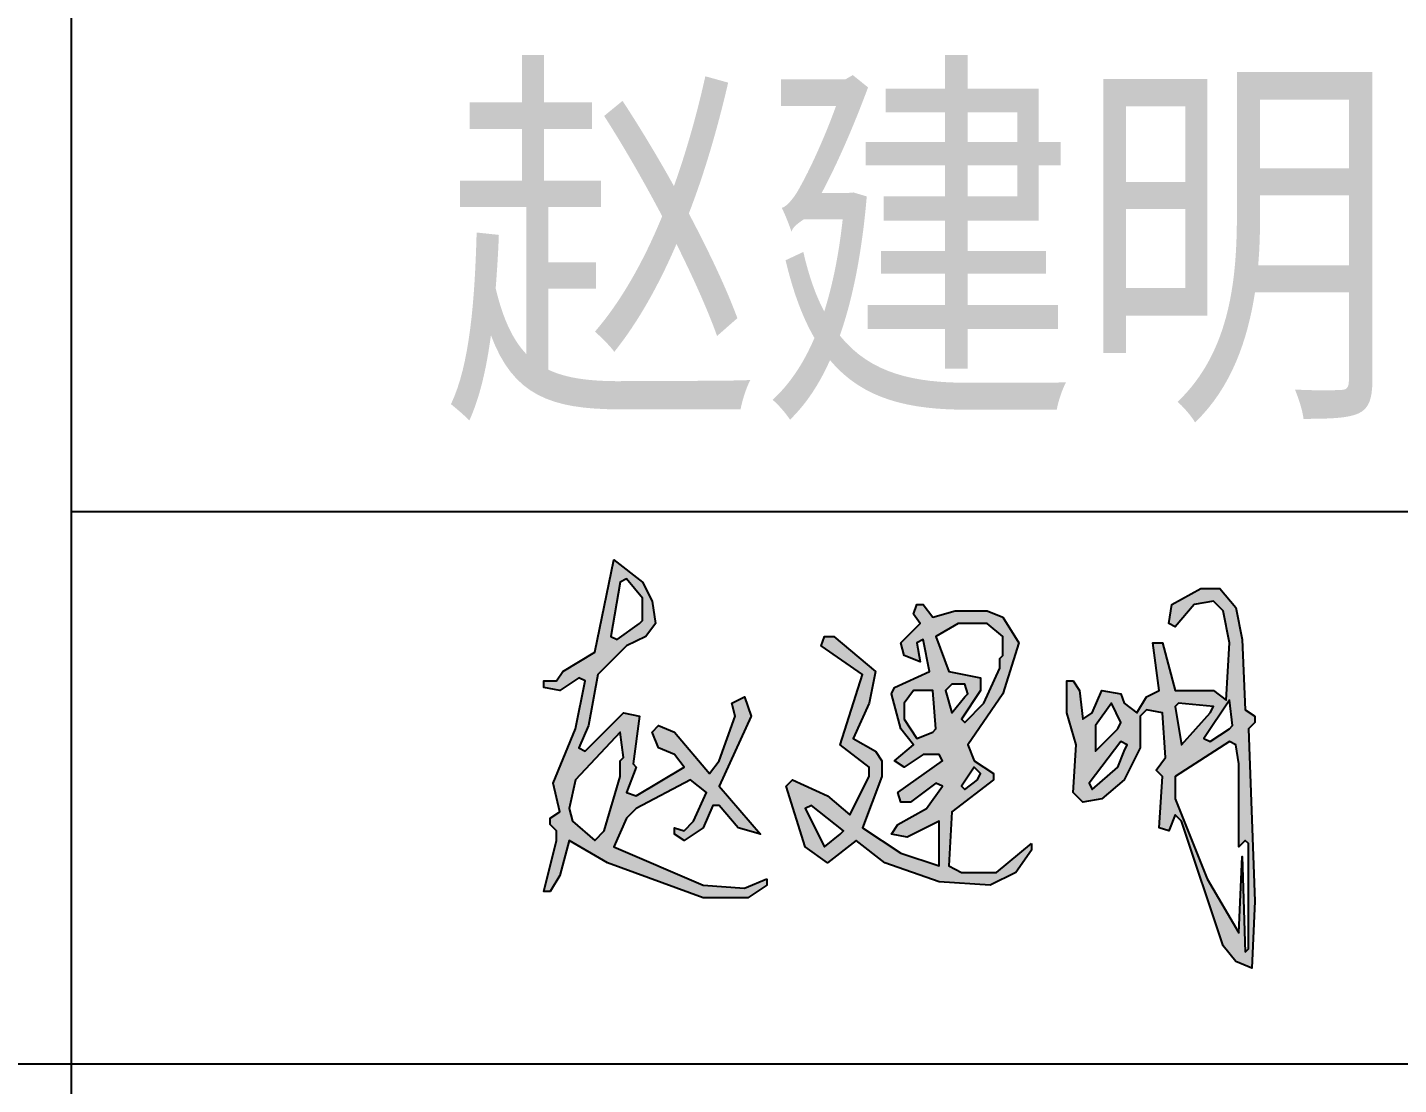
# Model space of a CAD drawing. Extents: x -266287 to 275962, y -324567 to 363765.
# Drawn here: x -160294 to -159468, y 144147 to 144783 of the extents above; entities that cross this region are included whole.
import ezdxf
from ezdxf.enums import TextEntityAlignment as Align

# ---------------------------------------------------------------- set-up
doc = ezdxf.new("R2010")
doc.units = 0
doc.header["$LTSCALE"] = 1000
doc.linetypes.add('LENGSHUI', pattern=[22, 20, -1, 0, -1])
doc.layers.get('0').update_dxf_attribs({"linetype": 'CONTINUOUS'})
doc.layers.add('00签名', color=7, linetype='LENGSHUI')
doc.layers.add('PUB_TITLE', color=4, linetype='CONTINUOUS')
doc.styles.add('-黑体', font='simhei.ttf', dxfattribs={"width": 0.8})

msp = doc.modelspace()

# ---------------------------------------------------------------- hatches: boundary and pattern name
at = {"layer": '00签名', "linetype": 'Continuous'}
h = msp.add_hatch(color=256, dxfattribs=at)
h.paths.add_polyline_path([(-159933.09977, 144410.84605), (-159921.57977, 144416.60605), (-159915.82034, 144424.28644), (-159917.74015, 144437.72624), (-159923.50015, 144449.24624), (-159940.78015, 144462.68605), (-159952.30015, 144407.00644), (-159971.49996, 144395.48644), (-159975.34015, 144389.72644), (-159983.01996, 144389.72644), (-159983.01996, 144385.88624), (-159973.41977, 144383.96644), (-159961.89977, 144391.64624), (-159958.06015, 144389.72644), (-159963.82015, 144360.92644), (-159977.25996, 144328.28624), (-159973.41977, 144311.00624), (-159979.18034, 144307.16605), (-159979.18034, 144303.32644), (-159975.34015, 144299.48624), (-159975.34015, 144293.72624), (-159983.01996, 144263.00644), (-159979.18034, 144263.00644), (-159973.41977, 144272.60605), (-159967.66034, 144293.72624), (-159944.61977, 144280.28644), (-159887.01977, 144259.16624), (-159860.14015, 144259.16624), (-159848.62015, 144266.84605), (-159848.62015, 144270.68624), (-159862.05996, 144264.92624), (-159887.01977, 144266.84605), (-159940.78015, 144289.88605), (-159933.09977, 144307.16605), (-159927.34034, 144312.92605), (-159894.70015, 144330.20605), (-159885.09996, 144322.52624), (-159892.78034, 144305.24624), (-159898.53977, 144299.48624), (-159904.30034, 144301.40605), (-159904.30034, 144297.56644), (-159898.53977, 144293.72624), (-159887.01977, 144301.40605), (-159881.26034, 144314.84644), (-159877.42015, 144314.84644), (-159865.90015, 144301.40605), (-159852.45977, 144297.56644), (-159877.42015, 144326.36644), (-159858.22034, 144368.60624), (-159862.05996, 144380.12624), (-159869.74034, 144376.28605), (-159867.81996, 144368.60624), (-159877.42015, 144341.72605), (-159883.18015, 144334.04624), (-159904.30034, 144359.00605), (-159913.89996, 144362.84624), (-159917.74015, 144359.00605), (-159913.89996, 144349.40644), (-159904.30034, 144345.56624), (-159898.53977, 144337.88644), (-159927.34034, 144320.60644), (-159933.09977, 144322.52624), (-159927.34034, 144337.88644), (-159929.26015, 144339.80624), (-159925.41996, 144368.60624), (-159935.02015, 144370.52605), (-159958.06015, 144347.48605), (-159961.89977, 144349.40644), (-159956.13977, 144362.84624), (-159950.37977, 144393.56605)])
h.paths.add_polyline_path([(-159942.69996, 144416.60605), (-159936.93996, 144449.24624), (-159933.09977, 144451.16605), (-159923.50015, 144439.64605), (-159923.50015, 144426.20624), (-159925.41996, 144424.28644), (-159938.85977, 144414.68624)], flags=16)
h.paths.add_polyline_path([(-159936.93996, 144359.00605), (-159935.02015, 144343.64644), (-159936.93996, 144341.72605), (-159936.93996, 144332.12644), (-159946.54015, 144299.48624), (-159952.30015, 144293.72624), (-159965.73996, 144305.24624), (-159967.66034, 144312.92605), (-159963.82015, 144330.20605)], flags=16)
h = msp.add_hatch(color=256, dxfattribs=at)
h.paths.add_polyline_path([(-159706.53996, 144428.12605), (-159716.14015, 144431.96624), (-159735.33996, 144431.96624), (-159748.78034, 144428.12605), (-159754.53977, 144435.80644), (-159758.37996, 144435.80644), (-159760.30034, 144430.04644), (-159756.46015, 144424.28644), (-159767.98015, 144412.76644), (-159766.05977, 144405.08605), (-159756.46015, 144401.24644), (-159758.37996, 144412.76644), (-159754.53977, 144414.68624), (-159750.70015, 144395.48644), (-159771.82034, 144385.88624), (-159773.74015, 144382.04605), (-159767.98015, 144360.92644), (-159760.30034, 144351.32624), (-159771.82034, 144341.72605), (-159766.05977, 144337.88644), (-159754.53977, 144345.56624), (-159744.94015, 144345.56624), (-159743.01977, 144341.72605), (-159769.89996, 144322.52624), (-159767.98015, 144316.76624), (-159762.22015, 144316.76624), (-159746.85996, 144328.28624), (-159743.01977, 144326.36644), (-159752.61996, 144312.92605), (-159769.89996, 144303.32644), (-159773.74015, 144297.56644), (-159764.13996, 144295.64605), (-159744.94015, 144305.24624), (-159744.94015, 144278.36605), (-159767.98015, 144286.04644), (-159791.02015, 144301.40605), (-159779.50015, 144332.12644), (-159779.50015, 144341.72605), (-159783.34034, 144347.48605), (-159796.78015, 144355.16644), (-159787.17996, 144376.28605), (-159783.34034, 144395.48644), (-159808.30015, 144416.60605), (-159814.06015, 144416.60605), (-159815.97996, 144410.84605), (-159791.02015, 144393.56605), (-159804.45996, 144351.32624), (-159787.17996, 144337.88644), (-159787.17996, 144332.12644), (-159798.69996, 144309.08644), (-159812.13977, 144320.60644), (-159833.25996, 144330.20605), (-159837.10015, 144326.36644), (-159825.58015, 144289.88605), (-159812.13977, 144280.28644), (-159794.85977, 144293.72624), (-159777.57977, 144280.28644), (-159744.94015, 144268.76644), (-159714.22034, 144266.84605), (-159698.86015, 144274.52644), (-159689.25996, 144287.96624), (-159689.25996, 144291.80644), (-159710.38015, 144274.52644), (-159731.49977, 144274.52644), (-159739.18015, 144278.36605), (-159737.26034, 144311.00624), (-159712.29996, 144330.20605), (-159712.29996, 144334.04624), (-159723.81996, 144341.72605), (-159727.66015, 144351.32624), (-159706.53996, 144382.04605), (-159696.93977, 144412.76644)])
h.paths.add_polyline_path([(-159746.85996, 144416.60605), (-159733.42015, 144424.28644), (-159716.14015, 144424.28644), (-159706.53996, 144416.60605), (-159706.53996, 144405.08605), (-159708.45977, 144403.16624), (-159708.45977, 144397.40624), (-159718.05996, 144376.28605), (-159729.57996, 144364.76605), (-159731.49977, 144366.68644), (-159719.97977, 144383.96644), (-159719.97977, 144391.64624), (-159739.18015, 144395.48644)], flags=16)
h.paths.add_polyline_path([(-159748.78034, 144383.96644), (-159746.85996, 144360.92644), (-159748.78034, 144359.00605), (-159758.37996, 144355.16644), (-159766.05977, 144366.68644), (-159766.05977, 144376.28605), (-159760.30034, 144383.96644)], flags=16)
h.paths.add_polyline_path([(-159737.26034, 144387.80605), (-159729.57996, 144387.80605), (-159727.66015, 144382.04605), (-159729.57996, 144380.12624), (-159737.26034, 144370.52605), (-159741.09996, 144383.96644)], flags=16)
h.paths.add_polyline_path([(-159723.81996, 144337.88644), (-159719.97977, 144334.04624), (-159721.90015, 144330.20605), (-159729.57996, 144324.44605), (-159731.49977, 144326.36644)], flags=16)
h.paths.add_polyline_path([(-159821.73996, 144314.84644), (-159802.54015, 144299.48624), (-159804.45996, 144297.56644), (-159814.06015, 144289.88605), (-159825.58015, 144312.92605)], flags=16)
h.paths.add_polyline_path([(-159610.53977, 144412.76644), (-159616.30034, 144412.76644), (-159612.46015, 144383.96644), (-159620.13996, 144380.12624), (-159625.89996, 144370.52605), (-159633.57977, 144376.28605), (-159635.50015, 144382.04605), (-159647.02015, 144383.96644), (-159652.78015, 144370.52605), (-159658.54015, 144366.68644), (-159660.45996, 144383.96644), (-159664.30015, 144389.72644), (-159668.13977, 144389.72644), (-159668.13977, 144370.52605), (-159662.37977, 144351.32624), (-159664.30015, 144322.52624), (-159658.54015, 144316.76624), (-159647.02015, 144318.68605), (-159633.57977, 144330.20605), (-159623.98015, 144349.40644), (-159623.98015, 144368.60624), (-159620.13996, 144372.44644), (-159610.53977, 144370.52605), (-159608.61996, 144343.64644), (-159614.37996, 144335.96605), (-159610.53977, 144332.12644), (-159612.46015, 144301.40605), (-159606.70015, 144299.48624), (-159602.85996, 144309.08644), (-159599.01977, 144305.24624), (-159574.05996, 144230.36624), (-159566.38015, 144220.76605), (-159556.77996, 144216.92644), (-159554.86015, 144257.24644), (-159558.70034, 144360.92644), (-159554.86015, 144364.76605), (-159554.86015, 144368.60624), (-159560.62015, 144372.44644), (-159562.53996, 144414.68624), (-159566.38015, 144433.88605), (-159575.97977, 144445.40605), (-159587.49977, 144445.40605), (-159604.78034, 144435.80644), (-159606.70015, 144424.28644), (-159602.85996, 144422.36605), (-159591.33996, 144435.80644), (-159579.81996, 144437.72624), (-159574.05996, 144431.96624), (-159570.22034, 144412.76644), (-159572.14015, 144378.20644), (-159579.81996, 144383.96644), (-159602.85996, 144383.96644)])
h.paths.add_polyline_path([(-159600.94015, 144376.28605), (-159579.81996, 144374.36624), (-159581.74034, 144370.52605), (-159599.01977, 144351.32624), (-159602.85996, 144374.36624)], flags=16)
h.paths.add_polyline_path([(-159635.50015, 144364.76605), (-159637.41996, 144360.92644), (-159650.85977, 144347.48605), (-159650.85977, 144362.84624), (-159641.26015, 144376.28605)], flags=16)
h.paths.add_polyline_path([(-159570.22034, 144378.20644), (-159568.29996, 144362.84624), (-159570.22034, 144360.92644), (-159581.74034, 144353.24605), (-159585.57996, 144355.16644)], flags=16)
h.paths.add_polyline_path([(-159631.65996, 144351.32624), (-159633.57977, 144347.48605), (-159637.41996, 144337.88644), (-159652.78015, 144324.44605), (-159654.69996, 144328.28624), (-159635.50015, 144353.24605)], flags=16)
h.paths.add_polyline_path([(-159570.22034, 144353.24605), (-159566.38015, 144351.32624), (-159564.45977, 144339.80624), (-159564.45977, 144289.88605), (-159560.62015, 144293.72624), (-159558.70034, 144291.80644), (-159558.70034, 144228.44644), (-159560.62015, 144226.52605), (-159562.53996, 144284.12605), (-159564.45977, 144238.04605), (-159583.66015, 144270.68624), (-159602.85996, 144318.68605), (-159602.85996, 144332.12644)], flags=16)

# ---------------------------------------------------------------- linework, layer by layer
for points in [[(-159848.62015, 144270.68624), (-159848.62015, 144266.84605), (-159860.14015, 144259.16624), (-159887.01977, 144259.16624), (-159944.61977, 144280.28644), (-159967.66034, 144293.72624), (-159973.41977, 144272.60605), (-159979.18034, 144263.00644), (-159983.01996, 144263.00644), (-159975.34015, 144293.72624), (-159975.34015, 144299.48624), (-159979.18034, 144303.32644), (-159979.18034, 144307.16605), (-159973.41977, 144311.00624), (-159977.25996, 144328.28624), (-159963.82015, 144360.92644), (-159958.06015, 144389.72644), (-159961.89977, 144391.64624), (-159973.41977, 144383.96644), (-159983.01996, 144385.88624), (-159983.01996, 144389.72644), (-159975.34015, 144389.72644), (-159971.49996, 144395.48644), (-159952.30015, 144407.00644), (-159940.78015, 144462.68605), (-159923.50015, 144449.24624), (-159917.74015, 144437.72624), (-159915.82034, 144424.28644), (-159921.57977, 144416.60605), (-159933.09977, 144410.84605), (-159950.37977, 144393.56605), (-159956.13977, 144362.84624), (-159961.89977, 144349.40644), (-159958.06015, 144347.48605), (-159935.02015, 144370.52605), (-159925.41996, 144368.60624), (-159929.26015, 144339.80624), (-159927.34034, 144337.88644), (-159933.09977, 144322.52624), (-159927.34034, 144320.60644), (-159898.53977, 144337.88644), (-159904.30034, 144345.56624), (-159913.89996, 144349.40644), (-159917.74015, 144359.00605), (-159913.89996, 144362.84624), (-159904.30034, 144359.00605), (-159883.18015, 144334.04624), (-159877.42015, 144341.72605), (-159867.81996, 144368.60624), (-159869.74034, 144376.28605), (-159862.05996, 144380.12624), (-159858.22034, 144368.60624), (-159877.42015, 144326.36644), (-159852.45977, 144297.56644), (-159865.90015, 144301.40605), (-159877.42015, 144314.84644), (-159881.26034, 144314.84644), (-159887.01977, 144301.40605), (-159898.53977, 144293.72624), (-159904.30034, 144297.56644), (-159904.30034, 144301.40605), (-159898.53977, 144299.48624), (-159892.78034, 144305.24624), (-159885.09996, 144322.52624), (-159894.70015, 144330.20605), (-159927.34034, 144312.92605), (-159933.09977, 144307.16605), (-159940.78015, 144289.88605), (-159887.01977, 144266.84605), (-159862.05996, 144264.92624), (-159848.62015, 144270.68624)], [(-159925.41996, 144424.28644), (-159923.50015, 144426.20624), (-159923.50015, 144439.64605), (-159933.09977, 144451.16605), (-159936.93996, 144449.24624), (-159942.69996, 144416.60605), (-159938.85977, 144414.68624), (-159925.41996, 144424.28644)], [(-159554.86015, 144368.60624), (-159554.86015, 144364.76605), (-159558.70034, 144360.92644), (-159554.86015, 144257.24644), (-159556.77996, 144216.92644), (-159566.38015, 144220.76605), (-159574.05996, 144230.36624), (-159599.01977, 144305.24624), (-159602.85996, 144309.08644), (-159606.70015, 144299.48624), (-159612.46015, 144301.40605), (-159610.53977, 144332.12644), (-159614.37996, 144335.96605), (-159608.61996, 144343.64644), (-159610.53977, 144370.52605), (-159620.13996, 144372.44644), (-159623.98015, 144368.60624), (-159623.98015, 144349.40644), (-159633.57977, 144330.20605), (-159647.02015, 144318.68605), (-159658.54015, 144316.76624), (-159664.30015, 144322.52624), (-159662.37977, 144351.32624), (-159668.13977, 144370.52605), (-159668.13977, 144389.72644), (-159664.30015, 144389.72644), (-159660.45996, 144383.96644), (-159658.54015, 144366.68644), (-159652.78015, 144370.52605), (-159647.02015, 144383.96644), (-159635.50015, 144382.04605), (-159633.57977, 144376.28605), (-159625.89996, 144370.52605), (-159620.13996, 144380.12624), (-159612.46015, 144383.96644), (-159616.30034, 144412.76644), (-159610.53977, 144412.76644), (-159602.85996, 144383.96644), (-159579.81996, 144383.96644), (-159572.14015, 144378.20644), (-159570.22034, 144412.76644), (-159574.05996, 144431.96624), (-159579.81996, 144437.72624), (-159591.33996, 144435.80644), (-159602.85996, 144422.36605), (-159606.70015, 144424.28644), (-159604.78034, 144435.80644), (-159587.49977, 144445.40605), (-159575.97977, 144445.40605), (-159566.38015, 144433.88605), (-159562.53996, 144414.68624), (-159560.62015, 144372.44644), (-159554.86015, 144368.60624)], [(-159689.25996, 144291.80644), (-159689.25996, 144287.96624), (-159698.86015, 144274.52644), (-159714.22034, 144266.84605), (-159744.94015, 144268.76644), (-159777.57977, 144280.28644), (-159794.85977, 144293.72624), (-159812.13977, 144280.28644), (-159825.58015, 144289.88605), (-159837.10015, 144326.36644), (-159833.25996, 144330.20605), (-159812.13977, 144320.60644), (-159798.69996, 144309.08644), (-159787.17996, 144332.12644), (-159787.17996, 144337.88644), (-159804.45996, 144351.32624), (-159791.02015, 144393.56605), (-159815.97996, 144410.84605), (-159814.06015, 144416.60605), (-159808.30015, 144416.60605), (-159783.34034, 144395.48644), (-159787.17996, 144376.28605), (-159796.78015, 144355.16644), (-159783.34034, 144347.48605), (-159779.50015, 144341.72605), (-159779.50015, 144332.12644), (-159791.02015, 144301.40605), (-159767.98015, 144286.04644), (-159744.94015, 144278.36605), (-159744.94015, 144305.24624), (-159764.13996, 144295.64605), (-159773.74015, 144297.56644), (-159769.89996, 144303.32644), (-159752.61996, 144312.92605), (-159743.01977, 144326.36644), (-159746.85996, 144328.28624), (-159762.22015, 144316.76624), (-159767.98015, 144316.76624), (-159769.89996, 144322.52624), (-159743.01977, 144341.72605), (-159744.94015, 144345.56624), (-159754.53977, 144345.56624), (-159766.05977, 144337.88644), (-159771.82034, 144341.72605), (-159760.30034, 144351.32624), (-159767.98015, 144360.92644), (-159773.74015, 144382.04605), (-159771.82034, 144385.88624), (-159750.70015, 144395.48644), (-159754.53977, 144414.68624), (-159758.37996, 144412.76644), (-159756.46015, 144401.24644), (-159766.05977, 144405.08605), (-159767.98015, 144412.76644), (-159756.46015, 144424.28644), (-159760.30034, 144430.04644), (-159758.37996, 144435.80644), (-159754.53977, 144435.80644), (-159748.78034, 144428.12605), (-159735.33996, 144431.96624), (-159716.14015, 144431.96624), (-159706.53996, 144428.12605), (-159696.93977, 144412.76644), (-159706.53996, 144382.04605), (-159727.66015, 144351.32624), (-159723.81996, 144341.72605), (-159712.29996, 144334.04624), (-159712.29996, 144330.20605), (-159737.26034, 144311.00624), (-159739.18015, 144278.36605), (-159731.49977, 144274.52644), (-159710.38015, 144274.52644), (-159689.25996, 144291.80644)], [(-159708.45977, 144403.16624), (-159706.53996, 144405.08605), (-159706.53996, 144416.60605), (-159716.14015, 144424.28644), (-159733.42015, 144424.28644), (-159746.85996, 144416.60605), (-159739.18015, 144395.48644), (-159719.97977, 144391.64624), (-159719.97977, 144383.96644), (-159731.49977, 144366.68644), (-159729.57996, 144364.76605), (-159718.05996, 144376.28605), (-159708.45977, 144397.40624), (-159708.45977, 144403.16624)], [(-159748.78034, 144359.00605), (-159746.85996, 144360.92644), (-159748.78034, 144383.96644), (-159760.30034, 144383.96644), (-159766.05977, 144376.28605), (-159766.05977, 144366.68644), (-159758.37996, 144355.16644), (-159748.78034, 144359.00605)], [(-159729.57996, 144380.12624), (-159727.66015, 144382.04605), (-159729.57996, 144387.80605), (-159737.26034, 144387.80605), (-159741.09996, 144383.96644), (-159737.26034, 144370.52605), (-159729.57996, 144380.12624)], [(-159637.41996, 144360.92644), (-159635.50015, 144364.76605), (-159641.26015, 144376.28605), (-159650.85977, 144362.84624), (-159650.85977, 144347.48605), (-159637.41996, 144360.92644)], [(-159581.74034, 144370.52605), (-159579.81996, 144374.36624), (-159600.94015, 144376.28605), (-159602.85996, 144374.36624), (-159599.01977, 144351.32624), (-159581.74034, 144370.52605)], [(-159570.22034, 144360.92644), (-159568.29996, 144362.84624), (-159570.22034, 144378.20644), (-159585.57996, 144355.16644), (-159581.74034, 144353.24605), (-159570.22034, 144360.92644)], [(-159936.93996, 144341.72605), (-159935.02015, 144343.64644), (-159936.93996, 144359.00605), (-159963.82015, 144330.20605), (-159967.66034, 144312.92605), (-159965.73996, 144305.24624), (-159952.30015, 144293.72624), (-159946.54015, 144299.48624), (-159936.93996, 144332.12644), (-159936.93996, 144341.72605)], [(-159633.57977, 144347.48605), (-159631.65996, 144351.32624), (-159635.50015, 144353.24605), (-159654.69996, 144328.28624), (-159652.78015, 144324.44605), (-159637.41996, 144337.88644), (-159633.57977, 144347.48605)], [(-159560.62015, 144226.52605), (-159558.70034, 144228.44644), (-159558.70034, 144291.80644), (-159560.62015, 144293.72624), (-159564.45977, 144289.88605), (-159564.45977, 144339.80624), (-159566.38015, 144351.32624), (-159570.22034, 144353.24605), (-159602.85996, 144332.12644), (-159602.85996, 144318.68605), (-159583.66015, 144270.68624), (-159564.45977, 144238.04605), (-159562.53996, 144284.12605), (-159560.62015, 144226.52605)], [(-159721.90015, 144330.20605), (-159719.97977, 144334.04624), (-159723.81996, 144337.88644), (-159731.49977, 144326.36644), (-159729.57996, 144324.44605), (-159721.90015, 144330.20605)], [(-159804.45996, 144297.56644), (-159802.54015, 144299.48624), (-159821.73996, 144314.84644), (-159825.58015, 144312.92605), (-159814.06015, 144289.88605), (-159804.45996, 144297.56644)]]:
    msp.add_lwpolyline(points, dxfattribs=at)
at = {"layer": 'PUB_TITLE'}
for p, q in [((-160267.56832, 147401.40736), (-160267.56832, 141009.34124)), ((-160267.56832, 144491.77208), (-159215.20461, 144491.77208)), ((-161319.93203, 144159.34124), (-159215.20461, 144159.34124))]:
    msp.add_line(p, q, dxfattribs=at)

# ---------------------------------------------------------------- texts
at = {"style": '-黑体', "width": 0.8}
msp.add_text('赵建明', height=175, dxfattribs=at).set_placement((-160043.27021, 144653.64982, 0.07159), align=Align.MIDDLE_LEFT)

doc.saveas('drawing.dxf')
